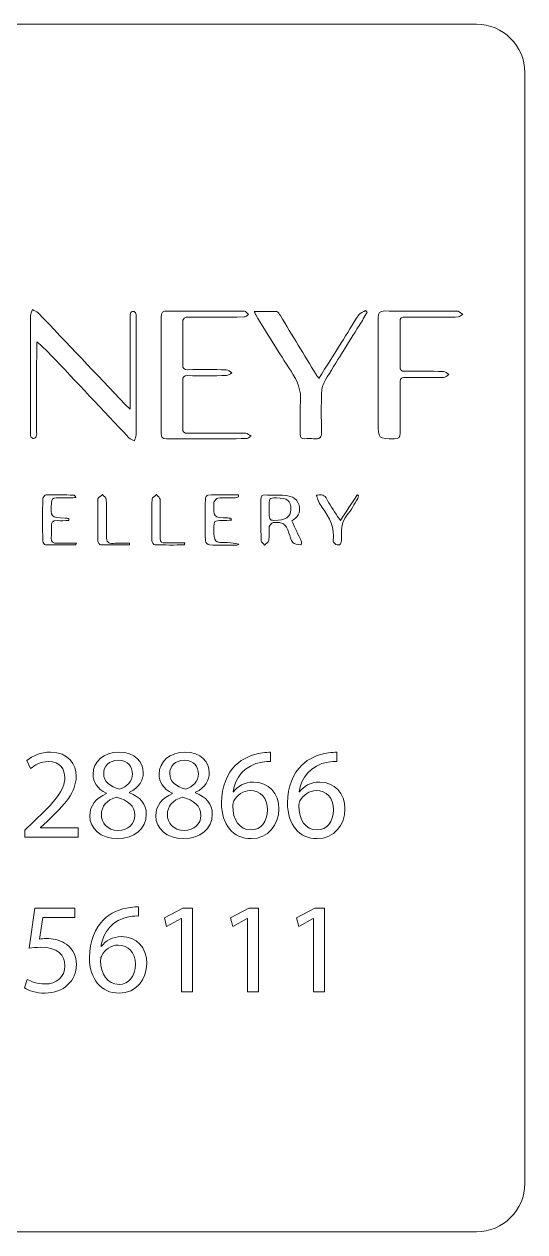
# Model space of a CAD drawing. Header units: millimetres. Extents: x -22.7 to 27.3, y 7.9 to 57.9.
# Drawn here: x 6.6 to 27.3, y 7.9 to 57.9 of the extents above; entities that cross this region are included whole.
import ezdxf

# ---------------------------------------------------------------- set-up
doc = ezdxf.new("R2010")
doc.units = ezdxf.units.MM
doc.header["$MEASUREMENT"] = 0
doc.layers.add('Layer 1', color=7, linetype='Continuous')

msp = doc.modelspace()

# ---------------------------------------------------------------- linework, layer by layer
at = {"layer": 'Layer 1', "color": 250, "lineweight": 18}
msp.add_open_spline([(-20.7048, 57.8535), (-20.7048, 57.8535), (25.2952, 57.8535), (25.2952, 57.8535), (26.3952, 57.8535), (27.2952, 56.9535), (27.2952, 55.8534), (27.2952, 55.8534), (27.2952, 9.8535), (27.2952, 9.8535), (27.2952, 8.7535), (26.3952, 7.8535), (25.2952, 7.8535), (25.2952, 7.8535), (-20.7048, 7.8535), (-20.7048, 7.8535), (-21.8047, 7.8535), (-22.7048, 8.7535), (-22.7048, 9.8535), (-22.7048, 9.8535), (-22.7048, 55.8534), (-22.7048, 55.8534), (-22.7048, 56.9535), (-21.8047, 57.8535), (-20.7048, 57.8535)], degree=3, knots=[0, 0, 0, 0, 0.125, 0.125, 0.125, 0.25, 0.25, 0.25, 0.375, 0.375, 0.375, 0.5, 0.5, 0.5, 0.625, 0.625, 0.625, 0.75, 0.75, 0.75, 0.875, 0.875, 0.875, 1, 1, 1, 1], dxfattribs=at)
at = {"layer": 'Layer 1', "color": 250, "lineweight": 9}
for points, knots in [([(10.9492, 41.9163), (10.9492, 42.0603), (10.9492, 42.1375), (10.9492, 42.215), (10.9492, 43.3718), (10.9492, 44.5287), (10.9499, 45.6854), (10.9499, 45.7514), (10.9423, 45.8225), (10.9644, 45.8816), (10.9789, 45.9201), (11.0409, 45.9636), (11.0805, 45.9627), (11.1187, 45.9616), (11.1711, 45.9131), (11.1883, 45.8728), (11.2083, 45.8264), (11.1987, 45.7664), (11.1987, 45.7123), (11.1991, 44.0914), (11.2005, 42.4707), (11.1966, 40.8499), (11.1966, 40.7695), (11.1515, 40.6893), (11.1274, 40.609), (11.0516, 40.6473), (10.9575, 40.6685), (10.9024, 40.7265), (9.8141, 41.8766), (8.7317, 43.0323), (7.6437, 44.1828), (7.4752, 44.361), (7.2868, 44.5207), (7.0907, 44.7051), (7.087, 44.6358), (7.0808, 44.569), (7.0808, 44.5022), (7.0797, 43.3334), (7.0801, 42.1644), (7.0794, 40.9955), (7.0794, 40.9234), (7.087, 40.8474), (7.0663, 40.7807), (7.0549, 40.7432), (6.9933, 40.6987), (6.954, 40.6982), (6.9136, 40.6975), (6.8558, 40.7385), (6.8365, 40.7767), (6.8144, 40.8212), (6.8234, 40.8825), (6.8231, 40.9365), (6.8227, 42.5513), (6.8213, 44.166), (6.8259, 45.7808), (6.8261, 45.8656), (6.8762, 45.9504), (6.903, 46.0352), (6.983, 45.9919), (7.0804, 45.9654), (7.14, 45.903), (8.3458, 44.6399), (9.5468, 43.3726), (10.7491, 42.1066), (10.7974, 42.0559), (10.8507, 42.0099), (10.9492, 41.9163)], [0, 0, 0, 0, 0.0454545, 0.0454545, 0.0454545, 0.0909091, 0.0909091, 0.0909091, 0.1363636, 0.1363636, 0.1363636, 0.1818182, 0.1818182, 0.1818182, 0.2272727, 0.2272727, 0.2272727, 0.2727273, 0.2727273, 0.2727273, 0.3181818, 0.3181818, 0.3181818, 0.3636364, 0.3636364, 0.3636364, 0.4090909, 0.4090909, 0.4090909, 0.4545455, 0.4545455, 0.4545455, 0.5, 0.5, 0.5, 0.5454545, 0.5454545, 0.5454545, 0.5909091, 0.5909091, 0.5909091, 0.6363636, 0.6363636, 0.6363636, 0.6818182, 0.6818182, 0.6818182, 0.7272727, 0.7272727, 0.7272727, 0.7727273, 0.7727273, 0.7727273, 0.8181818, 0.8181818, 0.8181818, 0.8636364, 0.8636364, 0.8636364, 0.9090909, 0.9090909, 0.9090909, 0.9545455, 0.9545455, 0.9545455, 1, 1, 1, 1]), ([(12.2388, 43.3237), (12.2388, 44.125), (12.2436, 44.9265), (12.2354, 45.7277), (12.2333, 45.9209), (12.3032, 45.9766), (12.4882, 45.9753), (13.5544, 45.9684), (14.6207, 45.9726), (15.6869, 45.9642), (15.7441, 45.9638), (15.8005, 45.883), (15.8576, 45.8395), (15.7952, 45.8014), (15.7335, 45.7306), (15.6707, 45.7299), (14.9115, 45.7225), (14.1522, 45.7203), (13.3932, 45.7291), (13.1996, 45.7313), (13.1235, 45.6713), (13.1265, 45.4728), (13.1348, 44.9005), (13.1331, 44.3279), (13.1269, 43.7557), (13.1251, 43.596), (13.189, 43.5459), (13.3415, 43.5474), (13.8718, 43.5532), (14.4023, 43.555), (14.9322, 43.5435), (15.0107, 43.5417), (15.0872, 43.4597), (15.1644, 43.4149), (15.0902, 43.3765), (15.0169, 43.3062), (14.9421, 43.3048), (14.406, 43.2955), (13.8697, 43.2953), (13.3332, 43.3025), (13.1745, 43.3047), (13.1251, 43.2486), (13.1269, 43.0926), (13.1334, 42.436), (13.1334, 41.7792), (13.1272, 41.1226), (13.1258, 40.9619), (13.1869, 40.9163), (13.3401, 40.9174), (14.1415, 40.9231), (14.9432, 40.9232), (15.7441, 40.9146), (15.8157, 40.9141), (15.8869, 40.8386), (15.9582, 40.7978), (15.8883, 40.7615), (15.8188, 40.694), (15.7493, 40.6936), (14.6527, 40.687), (13.5562, 40.6924), (12.4596, 40.6856), (12.279, 40.6844), (12.2356, 40.7533), (12.237, 40.9197), (12.2432, 41.7211), (12.2398, 42.5224), (12.2398, 43.3237), (12.2395, 43.3237), (12.2391, 43.3237), (12.2388, 43.3237)], [0, 0, 0, 0, 0.0434783, 0.0434783, 0.0434783, 0.0869565, 0.0869565, 0.0869565, 0.1304348, 0.1304348, 0.1304348, 0.173913, 0.173913, 0.173913, 0.2173913, 0.2173913, 0.2173913, 0.2608696, 0.2608696, 0.2608696, 0.3043478, 0.3043478, 0.3043478, 0.3478261, 0.3478261, 0.3478261, 0.3913043, 0.3913043, 0.3913043, 0.4347826, 0.4347826, 0.4347826, 0.4782609, 0.4782609, 0.4782609, 0.5217391, 0.5217391, 0.5217391, 0.5652174, 0.5652174, 0.5652174, 0.6086957, 0.6086957, 0.6086957, 0.6521739, 0.6521739, 0.6521739, 0.6956522, 0.6956522, 0.6956522, 0.7391304, 0.7391304, 0.7391304, 0.7826087, 0.7826087, 0.7826087, 0.826087, 0.826087, 0.826087, 0.8695652, 0.8695652, 0.8695652, 0.9130435, 0.9130435, 0.9130435, 0.9565217, 0.9565217, 0.9565217, 1, 1, 1, 1]), ([(18.7674, 43.1859), (19.0891, 43.6979), (19.3904, 44.1761), (19.6899, 44.6553), (19.9326, 45.0436), (20.1658, 45.4385), (20.4201, 45.8187), (20.4773, 45.9035), (20.6071, 45.9395), (20.7034, 45.9981), (20.7239, 45.9723), (20.744, 45.9465), (20.7644, 45.9208), (20.6586, 45.7437), (20.5552, 45.5648), (20.4459, 45.3898), (19.9717, 44.628), (19.4891, 43.8709), (19.0256, 43.1027), (18.9381, 42.9576), (18.887, 42.7699), (18.8813, 42.5998), (18.863, 42.07), (18.8594, 41.5386), (18.881, 41.0089), (18.8912, 40.741), (18.8019, 40.6518), (18.5458, 40.686), (18.4273, 40.7016), (18.3045, 40.6959), (18.1842, 40.6877), (18.0406, 40.6779), (17.9941, 40.74), (17.9958, 40.878), (18.0004, 41.3181), (17.9666, 41.7609), (18.005, 42.1975), (18.0484, 42.6916), (17.8784, 43.0875), (17.6134, 43.4867), (17.1079, 44.2497), (16.6366, 45.0354), (16.1519, 45.8121), (16.1311, 45.8455), (16.1194, 45.8849), (16.0877, 45.9592), (16.4164, 45.9592), (16.7191, 45.9675), (17.0208, 45.9515), (17.0744, 45.9485), (17.1319, 45.8501), (17.171, 45.7857), (17.6667, 44.9735), (18.1588, 44.1594), (18.6527, 43.3459), (18.6802, 43.3013), (18.7134, 43.2606), (18.7674, 43.1859)], [0, 0, 0, 0, 0.0526316, 0.0526316, 0.0526316, 0.1052632, 0.1052632, 0.1052632, 0.1578947, 0.1578947, 0.1578947, 0.2105263, 0.2105263, 0.2105263, 0.2631579, 0.2631579, 0.2631579, 0.3157895, 0.3157895, 0.3157895, 0.3684211, 0.3684211, 0.3684211, 0.4210526, 0.4210526, 0.4210526, 0.4736842, 0.4736842, 0.4736842, 0.5263158, 0.5263158, 0.5263158, 0.5789474, 0.5789474, 0.5789474, 0.6315789, 0.6315789, 0.6315789, 0.6842105, 0.6842105, 0.6842105, 0.7368421, 0.7368421, 0.7368421, 0.7894737, 0.7894737, 0.7894737, 0.8421053, 0.8421053, 0.8421053, 0.8947368, 0.8947368, 0.8947368, 0.9473684, 0.9473684, 0.9473684, 1, 1, 1, 1]), ([(21.2255, 43.3455), (21.2255, 44.1289), (21.2312, 44.9123), (21.222, 45.6956), (21.2195, 45.9004), (21.2686, 45.9807), (21.4933, 45.9778), (22.4694, 45.9656), (23.4455, 45.972), (24.4217, 45.9718), (24.458, 45.9718), (24.5007, 45.9836), (24.5289, 45.9686), (24.5977, 45.9324), (24.6598, 45.8836), (24.7244, 45.8398), (24.6616, 45.8017), (24.5995, 45.7334), (24.5353, 45.731), (24.2164, 45.7195), (23.8967, 45.7252), (23.5771, 45.7251), (23.1616, 45.725), (22.7456, 45.7212), (22.3301, 45.7268), (22.1875, 45.7287), (22.124, 45.6873), (22.1258, 45.5322), (22.1329, 44.9115), (22.1318, 44.2908), (22.1269, 43.6703), (22.1258, 43.5286), (22.1791, 43.4798), (22.3181, 43.4809), (22.8546, 43.4853), (23.3909, 43.4876), (23.9271, 43.4754), (24.0026, 43.4736), (24.0767, 43.3896), (24.1515, 43.3437), (24.0781, 43.3035), (24.0051, 43.2303), (23.9306, 43.2288), (23.4487, 43.2186), (22.9668, 43.2241), (22.4849, 43.2245), (22.1293, 43.2246), (22.129, 43.2245), (22.129, 42.8786), (22.1286, 42.2278), (22.1237, 41.5769), (22.1318, 40.9262), (22.1339, 40.7494), (22.0845, 40.6841), (21.8972, 40.6855), (21.2255, 40.6903), (21.2255, 40.6838), (21.2255, 41.3573), (21.2259, 42.0201), (21.2255, 42.6829), (21.2255, 43.3455)], [0, 0, 0, 0, 0.05, 0.05, 0.05, 0.1, 0.1, 0.1, 0.15, 0.15, 0.15, 0.2, 0.2, 0.2, 0.25, 0.25, 0.25, 0.3, 0.3, 0.3, 0.35, 0.35, 0.35, 0.4, 0.4, 0.4, 0.45, 0.45, 0.45, 0.5, 0.5, 0.5, 0.55, 0.55, 0.55, 0.6, 0.6, 0.6, 0.65, 0.65, 0.65, 0.7, 0.7, 0.7, 0.75, 0.75, 0.75, 0.8, 0.8, 0.8, 0.85, 0.85, 0.85, 0.9, 0.9, 0.9, 0.95, 0.95, 0.95, 1, 1, 1, 1]), ([(8.4058, 37.2999), (8.248, 37.2999), (8.0891, 37.2896), (7.932, 37.3025), (7.7384, 37.3184), (7.6733, 37.2393), (7.6885, 37.0518), (7.7012, 36.8964), (7.6991, 36.7381), (7.6874, 36.5824), (7.6736, 36.4009), (7.7549, 36.3531), (7.9221, 36.3595), (8.1842, 36.3701), (8.4471, 36.3623), (8.7327, 36.3623), (8.7065, 36.3233), (8.6982, 36.3), (8.6897, 36.2999), (8.2744, 36.2948), (7.859, 36.2877), (7.4439, 36.2956), (7.404, 36.2961), (7.333, 36.3902), (7.3323, 36.4418), (7.3243, 37.0322), (7.3234, 37.6228), (7.3339, 38.213), (7.3351, 38.2673), (7.4281, 38.365), (7.4797, 38.3659), (7.8583, 38.3732), (8.2373, 38.362), (8.6162, 38.3533), (8.6463, 38.3526), (8.6759, 38.3285), (8.7062, 38.2607), (8.6183, 38.2534), (8.5308, 38.2415), (8.443, 38.24), (8.2563, 38.2364), (8.0691, 38.2355), (7.8824, 38.2389), (7.7439, 38.2415), (7.6943, 38.1773), (7.6885, 38.0416), (7.663, 37.4336), (7.6603, 37.4341), (8.2627, 37.407), (8.3124, 37.4046), (8.3617, 37.3914), (8.4109, 37.3831), (8.4092, 37.3554), (8.4074, 37.3278), (8.4058, 37.2999)], [0, 0, 0, 0, 0.0555556, 0.0555556, 0.0555556, 0.1111111, 0.1111111, 0.1111111, 0.1666667, 0.1666667, 0.1666667, 0.2222222, 0.2222222, 0.2222222, 0.2777778, 0.2777778, 0.2777778, 0.3333333, 0.3333333, 0.3333333, 0.3888889, 0.3888889, 0.3888889, 0.4444444, 0.4444444, 0.4444444, 0.5, 0.5, 0.5, 0.5555556, 0.5555556, 0.5555556, 0.6111111, 0.6111111, 0.6111111, 0.6666667, 0.6666667, 0.6666667, 0.7222222, 0.7222222, 0.7222222, 0.7777778, 0.7777778, 0.7777778, 0.8333333, 0.8333333, 0.8333333, 0.8888889, 0.8888889, 0.8888889, 0.9444444, 0.9444444, 0.9444444, 1, 1, 1, 1]), ([(10.9248, 36.2909), (10.5248, 36.2909), (10.1251, 36.2864), (9.7255, 36.2978), (9.686, 36.2988), (9.616, 36.3949), (9.6153, 36.4476), (9.6067, 37.0312), (9.6036, 37.6149), (9.6171, 38.1984), (9.6185, 38.2587), (9.7363, 38.3165), (9.8, 38.3753), (9.8575, 38.3106), (9.9626, 38.2472), (9.9646, 38.181), (9.9788, 37.6699), (9.9811, 37.158), (9.9688, 36.647), (9.9636, 36.4304), (10.0266, 36.3393), (10.2537, 36.3568), (10.4766, 36.374), (10.7019, 36.3606), (10.9262, 36.3606), (10.9258, 36.3373), (10.9251, 36.314), (10.9248, 36.2909)], [0, 0, 0, 0, 0.1111111, 0.1111111, 0.1111111, 0.2222222, 0.2222222, 0.2222222, 0.3333333, 0.3333333, 0.3333333, 0.4444444, 0.4444444, 0.4444444, 0.5555556, 0.5555556, 0.5555556, 0.6666667, 0.6666667, 0.6666667, 0.7777778, 0.7777778, 0.7777778, 0.8888889, 0.8888889, 0.8888889, 1, 1, 1, 1]), ([(13.2069, 36.2905), (12.7935, 36.2905), (12.38, 36.2856), (11.9669, 36.2983), (11.9263, 36.2994), (11.8557, 36.4064), (11.855, 36.465), (11.847, 37.0436), (11.8456, 37.6224), (11.8601, 38.2007), (11.8615, 38.2603), (11.9786, 38.3169), (12.042, 38.3748), (12.093, 38.3101), (12.1871, 38.2466), (12.1885, 38.1809), (12.2009, 37.6392), (12.2002, 37.097), (12.194, 36.5551), (12.1919, 36.3918), (12.265, 36.3674), (12.4062, 36.373), (12.6732, 36.3838), (12.9412, 36.3762), (13.2089, 36.3762), (13.2083, 36.3475), (13.2075, 36.3192), (13.2069, 36.2905)], [0, 0, 0, 0, 0.1111111, 0.1111111, 0.1111111, 0.2222222, 0.2222222, 0.2222222, 0.3333333, 0.3333333, 0.3333333, 0.4444444, 0.4444444, 0.4444444, 0.5555556, 0.5555556, 0.5555556, 0.6666667, 0.6666667, 0.6666667, 0.7777778, 0.7777778, 0.7777778, 0.8888889, 0.8888889, 0.8888889, 1, 1, 1, 1]), ([(15.4445, 38.2786), (15.3807, 38.2655), (15.3172, 38.2429), (15.2533, 38.2414), (15.0307, 38.236), (14.8068, 38.2491), (14.5856, 38.2299), (14.5273, 38.2247), (14.477, 38.1287), (14.4237, 38.0737), (14.4205, 38.0704), (14.423, 38.062), (14.423, 38.0559), (14.3971, 37.4312), (14.3971, 37.4315), (15.0018, 37.4081), (15.0468, 37.4064), (15.0916, 37.3953), (15.1368, 37.3885), (15.1389, 37.3658), (15.1409, 37.3427), (15.1426, 37.3199), (15.0165, 37.3131), (14.8908, 37.3018), (14.7647, 37.3009), (14.4205, 37.2984), (14.4205, 37.3003), (14.4212, 36.9537), (14.4226, 36.389), (14.4226, 36.3911), (14.9859, 36.3881), (15.1399, 36.3874), (15.2939, 36.369), (15.4527, 36.3193), (15.4258, 36.3078), (15.399, 36.2869), (15.3722, 36.2868), (14.9928, 36.2848), (14.6132, 36.2781), (14.2345, 36.2939), (14.1743, 36.2965), (14.0691, 36.4032), (14.0677, 36.4634), (14.0557, 37.0412), (14.0585, 37.6193), (14.0663, 38.197), (14.0671, 38.2539), (14.129, 38.3578), (14.1653, 38.3586), (14.5879, 38.37), (15.011, 38.3659), (15.4336, 38.3659), (15.4375, 38.3367), (15.441, 38.3077), (15.4445, 38.2786)], [0, 0, 0, 0, 0.0555556, 0.0555556, 0.0555556, 0.1111111, 0.1111111, 0.1111111, 0.1666667, 0.1666667, 0.1666667, 0.2222222, 0.2222222, 0.2222222, 0.2777778, 0.2777778, 0.2777778, 0.3333333, 0.3333333, 0.3333333, 0.3888889, 0.3888889, 0.3888889, 0.4444444, 0.4444444, 0.4444444, 0.5, 0.5, 0.5, 0.5555556, 0.5555556, 0.5555556, 0.6111111, 0.6111111, 0.6111111, 0.6666667, 0.6666667, 0.6666667, 0.7222222, 0.7222222, 0.7222222, 0.7777778, 0.7777778, 0.7777778, 0.8333333, 0.8333333, 0.8333333, 0.8888889, 0.8888889, 0.8888889, 0.9444444, 0.9444444, 0.9444444, 1, 1, 1, 1]), ([(17.642, 37.2887), (17.7838, 36.9913), (17.9207, 36.7098), (18.0491, 36.4243), (18.0639, 36.3922), (18.0223, 36.2992), (18.0191, 36.2997), (17.9031, 36.3208), (17.7475, 36.314), (17.684, 36.3868), (17.5958, 36.488), (17.5778, 36.6495), (17.5288, 36.7852), (17.388, 37.1777), (17.2836, 37.2537), (16.8747, 37.2156), (16.8133, 37.2096), (16.7191, 37.1123), (16.7117, 37.049), (16.6888, 36.8588), (16.7177, 36.6623), (16.693, 36.4725), (16.6839, 36.4042), (16.5794, 36.3482), (16.5191, 36.2866), (16.4687, 36.3467), (16.3759, 36.4058), (16.3745, 36.4667), (16.3635, 37.0327), (16.3702, 37.5992), (16.3664, 38.1653), (16.3653, 38.3034), (16.391, 38.3753), (16.5576, 38.3617), (16.7904, 38.3428), (17.026, 38.3651), (17.2592, 38.3505), (17.5545, 38.3319), (17.8459, 38.2863), (17.9461, 37.9385), (18.0396, 37.6127), (17.8639, 37.415), (17.642, 37.2887)], [0, 0, 0, 0, 0.0714286, 0.0714286, 0.0714286, 0.1428571, 0.1428571, 0.1428571, 0.2142857, 0.2142857, 0.2142857, 0.2857143, 0.2857143, 0.2857143, 0.3571429, 0.3571429, 0.3571429, 0.4285714, 0.4285714, 0.4285714, 0.5, 0.5, 0.5, 0.5714286, 0.5714286, 0.5714286, 0.6428571, 0.6428571, 0.6428571, 0.7142857, 0.7142857, 0.7142857, 0.7857143, 0.7857143, 0.7857143, 0.8571429, 0.8571429, 0.8571429, 0.9285714, 0.9285714, 0.9285714, 1, 1, 1, 1]), ([(16.7029, 37.793), (16.7022, 37.3383), (16.7145, 37.3086), (16.9029, 37.3094), (17.4014, 37.3117), (17.6035, 37.4427), (17.6046, 37.763), (17.6057, 38.1299), (17.4691, 38.2382), (17.0056, 38.2386), (16.7033, 38.2388), (16.7033, 38.2388), (16.7029, 37.793)], [0, 0, 0, 0, 0.25, 0.25, 0.25, 0.5, 0.5, 0.5, 0.75, 0.75, 0.75, 1, 1, 1, 1]), ([(19.6609, 37.3027), (19.9008, 37.6707), (20.1248, 38.0159), (20.3496, 38.361), (20.3693, 38.3511), (20.3887, 38.3411), (20.4088, 38.3314), (20.3979, 38.2928), (20.3954, 38.2492), (20.375, 38.2166), (20.2328, 37.9867), (20.1111, 37.7379), (19.9361, 37.5358), (19.6648, 37.2222), (19.6969, 36.8603), (19.6983, 36.4965), (19.6987, 36.3744), (19.6726, 36.2613), (19.5244, 36.2926), (19.4567, 36.3069), (19.3473, 36.4069), (19.3544, 36.453), (19.4394, 36.9976), (19.2041, 37.4301), (18.9007, 37.8446), (18.8407, 37.9268), (18.7889, 38.0168), (18.7458, 38.1087), (18.7102, 38.1846), (18.6929, 38.2692), (18.6672, 38.35), (18.8136, 38.365), (18.9607, 38.4132), (19.0623, 38.236), (19.2108, 37.9751), (19.377, 37.7242), (19.5371, 37.47), (19.5678, 37.4209), (19.6063, 37.3764), (19.6609, 37.3027)], [0, 0, 0, 0, 0.0769231, 0.0769231, 0.0769231, 0.1538462, 0.1538462, 0.1538462, 0.2307692, 0.2307692, 0.2307692, 0.3076923, 0.3076923, 0.3076923, 0.3846154, 0.3846154, 0.3846154, 0.4615385, 0.4615385, 0.4615385, 0.5384615, 0.5384615, 0.5384615, 0.6153846, 0.6153846, 0.6153846, 0.6923077, 0.6923077, 0.6923077, 0.7692308, 0.7692308, 0.7692308, 0.8461538, 0.8461538, 0.8461538, 0.9230769, 0.9230769, 0.9230769, 1, 1, 1, 1]), ([(6.5888, 24.1912), (6.5888, 24.1912), (6.5888, 24.4789), (6.5888, 24.4789), (6.5888, 24.4789), (6.9564, 24.8361), (6.9564, 24.8361), (7.8411, 25.6781), (8.2407, 26.1255), (8.2462, 26.6478), (8.2462, 26.9996), (8.0758, 27.3248), (7.5586, 27.3248), (7.2444, 27.3248), (6.9832, 27.165), (6.8234, 27.0316), (6.8234, 27.0316), (6.6743, 27.362), (6.6743, 27.362), (6.9141, 27.5646), (7.2551, 27.7137), (7.6548, 27.7137), (8.4006, 27.7137), (8.7152, 27.2022), (8.7152, 26.7064), (8.7152, 26.0669), (8.2514, 25.5503), (7.5214, 24.8467), (7.5214, 24.8467), (7.2444, 24.5908), (7.2444, 24.5908), (7.2444, 24.5908), (7.2444, 24.5802), (7.2444, 24.5802), (7.2444, 24.5802), (8.8006, 24.5802), (8.8006, 24.5802), (8.8006, 24.5802), (8.8006, 24.1912), (8.8006, 24.1912), (8.8006, 24.1912), (6.5888, 24.1912), (6.5888, 24.1912)], [0, 0, 0, 0, 0.0714286, 0.0714286, 0.0714286, 0.1428571, 0.1428571, 0.1428571, 0.2142857, 0.2142857, 0.2142857, 0.2857143, 0.2857143, 0.2857143, 0.3571429, 0.3571429, 0.3571429, 0.4285714, 0.4285714, 0.4285714, 0.5, 0.5, 0.5, 0.5714286, 0.5714286, 0.5714286, 0.6428571, 0.6428571, 0.6428571, 0.7142857, 0.7142857, 0.7142857, 0.7857143, 0.7857143, 0.7857143, 0.8571429, 0.8571429, 0.8571429, 0.9285714, 0.9285714, 0.9285714, 1, 1, 1, 1]), ([(9.2804, 25.0703), (9.2804, 25.5076), (9.5415, 25.8166), (9.9681, 25.9978), (9.9681, 25.9978), (9.9626, 26.0136), (9.9626, 26.0136), (9.5792, 26.1948), (9.4138, 26.4932), (9.4138, 26.7918), (9.4138, 27.3407), (9.8775, 27.7137), (10.4848, 27.7137), (11.1564, 27.7137), (11.4922, 27.2927), (11.4922, 26.8611), (11.4922, 26.568), (11.3482, 26.2534), (10.9221, 26.0511), (10.9221, 26.0511), (10.9221, 26.035), (10.9221, 26.035), (11.3537, 25.8644), (11.62, 25.5607), (11.62, 25.1395), (11.62, 24.5375), (11.1033, 24.1326), (10.4425, 24.1326), (9.7177, 24.1326), (9.2804, 24.5644), (9.2804, 25.0703)], [0, 0, 0, 0, 0.1, 0.1, 0.1, 0.2, 0.2, 0.2, 0.3, 0.3, 0.3, 0.4, 0.4, 0.4, 0.5, 0.5, 0.5, 0.6, 0.6, 0.6, 0.7, 0.7, 0.7, 0.8, 0.8, 0.8, 0.9, 0.9, 0.9, 1, 1, 1, 1]), ([(12.0145, 25.0703), (12.0145, 25.5076), (12.2756, 25.8166), (12.7021, 25.9978), (12.7021, 25.9978), (12.6966, 26.0136), (12.6966, 26.0136), (12.3132, 26.1948), (12.1478, 26.4932), (12.1478, 26.7918), (12.1478, 27.3407), (12.6116, 27.7137), (13.2189, 27.7137), (13.8904, 27.7137), (14.2262, 27.2927), (14.2262, 26.8611), (14.2262, 26.568), (14.0822, 26.2534), (13.6561, 26.0511), (13.6561, 26.0511), (13.6561, 26.035), (13.6561, 26.035), (14.0877, 25.8644), (14.3541, 25.5607), (14.3541, 25.1395), (14.3541, 24.5375), (13.8373, 24.1326), (13.1765, 24.1326), (12.4517, 24.1326), (12.0145, 24.5644), (12.0145, 25.0703)], [0, 0, 0, 0, 0.1, 0.1, 0.1, 0.2, 0.2, 0.2, 0.3, 0.3, 0.3, 0.4, 0.4, 0.4, 0.5, 0.5, 0.5, 0.6, 0.6, 0.6, 0.7, 0.7, 0.7, 0.8, 0.8, 0.8, 0.9, 0.9, 0.9, 1, 1, 1, 1]), ([(16.7689, 27.3248), (16.6729, 27.3299), (16.5502, 27.3248), (16.4172, 27.3035), (15.6816, 27.1808), (15.2925, 26.6427), (15.2124, 26.0722), (15.2124, 26.0722), (15.2286, 26.0722), (15.2286, 26.0722), (15.3937, 26.2909), (15.6816, 26.4723), (16.0651, 26.4723), (16.6782, 26.4723), (17.1097, 26.0299), (17.1097, 25.3529), (17.1097, 24.7187), (16.6782, 24.1326), (15.9589, 24.1326), (15.2181, 24.1326), (14.7331, 24.7079), (14.7331, 25.6088), (14.7331, 26.2909), (14.9779, 26.8292), (15.319, 27.1702), (15.6072, 27.4527), (15.991, 27.6283), (16.4277, 27.6818), (16.566, 27.7031), (16.6831, 27.7084), (16.7689, 27.7084), (16.7689, 27.7084), (16.7689, 27.3248), (16.7689, 27.3248)], [0, 0, 0, 0, 0.0909091, 0.0909091, 0.0909091, 0.1818182, 0.1818182, 0.1818182, 0.2727273, 0.2727273, 0.2727273, 0.3636364, 0.3636364, 0.3636364, 0.4545455, 0.4545455, 0.4545455, 0.5454545, 0.5454545, 0.5454545, 0.6363636, 0.6363636, 0.6363636, 0.7272727, 0.7272727, 0.7272727, 0.8181818, 0.8181818, 0.8181818, 0.9090909, 0.9090909, 0.9090909, 1, 1, 1, 1]), ([(19.5033, 27.3248), (19.4073, 27.3299), (19.2845, 27.3248), (19.1515, 27.3035), (18.416, 27.1808), (18.0269, 26.6427), (17.9468, 26.0722), (17.9468, 26.0722), (17.963, 26.0722), (17.963, 26.0722), (18.1281, 26.2909), (18.416, 26.4723), (18.7995, 26.4723), (19.4126, 26.4723), (19.844, 26.0299), (19.844, 25.3529), (19.844, 24.7187), (19.4126, 24.1326), (18.6933, 24.1326), (17.9524, 24.1326), (17.4674, 24.7079), (17.4674, 25.6088), (17.4674, 26.2909), (17.7126, 26.8292), (18.0537, 27.1702), (18.3416, 27.4527), (18.7254, 27.6283), (19.1621, 27.6818), (19.3004, 27.7031), (19.4179, 27.7084), (19.5033, 27.7084), (19.5033, 27.7084), (19.5033, 27.3248), (19.5033, 27.3248)], [0, 0, 0, 0, 0.0909091, 0.0909091, 0.0909091, 0.1818182, 0.1818182, 0.1818182, 0.2727273, 0.2727273, 0.2727273, 0.3636364, 0.3636364, 0.3636364, 0.4545455, 0.4545455, 0.4545455, 0.5454545, 0.5454545, 0.5454545, 0.6363636, 0.6363636, 0.6363636, 0.7272727, 0.7272727, 0.7272727, 0.8181818, 0.8181818, 0.8181818, 0.9090909, 0.9090909, 0.9090909, 1, 1, 1, 1]), ([(9.8562, 26.8239), (9.8562, 26.4773), (10.1173, 26.2909), (10.5169, 26.1842), (10.8153, 26.2855), (11.0443, 26.4987), (11.0443, 26.8133), (11.0443, 27.0901), (10.8794, 27.3779), (10.4584, 27.3779), (10.0693, 27.3779), (9.8562, 27.1222), (9.8562, 26.8239)], [0, 0, 0, 0, 0.25, 0.25, 0.25, 0.5, 0.5, 0.5, 0.75, 0.75, 0.75, 1, 1, 1, 1]), ([(12.5902, 26.8239), (12.5902, 26.4773), (12.8513, 26.2909), (13.251, 26.1842), (13.5493, 26.2855), (13.7783, 26.4987), (13.7783, 26.8133), (13.7783, 27.0901), (13.6134, 27.3779), (13.1924, 27.3779), (12.8034, 27.3779), (12.5902, 27.1222), (12.5902, 26.8239)], [0, 0, 0, 0, 0.25, 0.25, 0.25, 0.5, 0.5, 0.5, 0.75, 0.75, 0.75, 1, 1, 1, 1]), ([(16.6355, 25.3263), (16.6355, 25.8217), (16.3529, 26.1204), (15.9211, 26.1204), (15.6389, 26.1204), (15.3779, 25.9445), (15.2498, 25.6939), (15.2181, 25.6409), (15.1969, 25.5713), (15.1969, 25.4861), (15.2075, 24.916), (15.4685, 24.495), (15.9589, 24.495), (16.3635, 24.495), (16.6355, 24.8306), (16.6355, 25.3263)], [0, 0, 0, 0, 0.2, 0.2, 0.2, 0.4, 0.4, 0.4, 0.6, 0.6, 0.6, 0.8, 0.8, 0.8, 1, 1, 1, 1]), ([(19.3699, 25.3263), (19.3699, 25.8217), (19.0873, 26.1204), (18.6555, 26.1204), (18.3733, 26.1204), (18.1123, 25.9445), (17.9842, 25.6939), (17.9524, 25.6409), (17.9313, 25.5713), (17.9313, 25.4861), (17.9419, 24.916), (18.2029, 24.495), (18.6933, 24.495), (19.0979, 24.495), (19.3699, 24.8306), (19.3699, 25.3263)], [0, 0, 0, 0, 0.2, 0.2, 0.2, 0.4, 0.4, 0.4, 0.6, 0.6, 0.6, 0.8, 0.8, 0.8, 1, 1, 1, 1]), ([(11.1456, 25.0917), (11.1456, 25.5127), (10.8528, 25.7153), (10.3836, 25.8487), (9.9788, 25.7311), (9.7604, 25.4648), (9.7604, 25.1344), (9.7441, 24.7826), (10.0108, 24.4737), (10.4528, 24.4737), (10.8741, 24.4737), (11.1456, 24.7348), (11.1456, 25.0917)], [0, 0, 0, 0, 0.25, 0.25, 0.25, 0.5, 0.5, 0.5, 0.75, 0.75, 0.75, 1, 1, 1, 1]), ([(13.8796, 25.0917), (13.8796, 25.5127), (13.5868, 25.7153), (13.1176, 25.8487), (12.7128, 25.7311), (12.4944, 25.4648), (12.4944, 25.1344), (12.4782, 24.7826), (12.7448, 24.4737), (13.1869, 24.4737), (13.6082, 24.4737), (13.8796, 24.7348), (13.8796, 25.0917)], [0, 0, 0, 0, 0.25, 0.25, 0.25, 0.5, 0.5, 0.5, 0.75, 0.75, 0.75, 1, 1, 1, 1]), ([(8.6566, 20.8646), (8.6566, 20.8646), (7.3351, 20.8646), (7.3351, 20.8646), (7.3351, 20.8646), (7.2016, 19.9747), (7.2016, 19.9747), (7.2816, 19.9854), (7.3564, 19.996), (7.4841, 19.996), (7.7505, 19.996), (8.0172, 19.9372), (8.2301, 19.8093), (8.5018, 19.6549), (8.7258, 19.3563), (8.7258, 18.9195), (8.7258, 18.2425), (8.1877, 17.7364), (7.4363, 17.7364), (7.0576, 17.7364), (6.738, 17.8428), (6.573, 17.9498), (6.573, 17.9498), (6.6901, 18.3067), (6.6901, 18.3067), (6.8341, 18.2215), (7.1162, 18.1147), (7.4308, 18.1147), (7.8732, 18.1147), (8.2514, 18.4025), (8.2514, 18.866), (8.2462, 19.314), (7.9479, 19.6336), (7.2551, 19.6336), (7.0576, 19.6336), (6.9033, 19.6124), (6.7751, 19.5961), (6.7751, 19.5961), (6.9991, 21.259), (6.9991, 21.259), (6.9991, 21.259), (8.6566, 21.259), (8.6566, 21.259), (8.6566, 21.259), (8.6566, 20.8646), (8.6566, 20.8646)], [0, 0, 0, 0, 0.0666667, 0.0666667, 0.0666667, 0.1333333, 0.1333333, 0.1333333, 0.2, 0.2, 0.2, 0.2666667, 0.2666667, 0.2666667, 0.3333333, 0.3333333, 0.3333333, 0.4, 0.4, 0.4, 0.4666667, 0.4666667, 0.4666667, 0.5333333, 0.5333333, 0.5333333, 0.6, 0.6, 0.6, 0.6666667, 0.6666667, 0.6666667, 0.7333333, 0.7333333, 0.7333333, 0.8, 0.8, 0.8, 0.8666667, 0.8666667, 0.8666667, 0.9333333, 0.9333333, 0.9333333, 1, 1, 1, 1]), ([(11.3004, 20.9287), (11.2046, 20.9338), (11.0819, 20.9287), (10.9485, 20.9073), (10.2131, 20.7847), (9.8241, 20.2465), (9.7441, 19.676), (9.7441, 19.676), (9.7604, 19.676), (9.7604, 19.676), (9.9253, 19.8947), (10.2131, 20.0759), (10.5968, 20.0759), (11.2097, 20.0759), (11.6414, 19.6336), (11.6414, 18.9567), (11.6414, 18.3224), (11.2097, 17.7364), (10.4903, 17.7364), (9.7497, 17.7364), (9.2646, 18.3118), (9.2646, 19.2126), (9.2646, 19.8947), (9.5099, 20.4329), (9.8509, 20.7739), (10.1387, 21.0564), (10.5224, 21.2323), (10.9593, 21.2856), (11.0978, 21.307), (11.2152, 21.312), (11.3004, 21.312), (11.3004, 21.312), (11.3004, 20.9287), (11.3004, 20.9287)], [0, 0, 0, 0, 0.0909091, 0.0909091, 0.0909091, 0.1818182, 0.1818182, 0.1818182, 0.2727273, 0.2727273, 0.2727273, 0.3636364, 0.3636364, 0.3636364, 0.4545455, 0.4545455, 0.4545455, 0.5454545, 0.5454545, 0.5454545, 0.6363636, 0.6363636, 0.6363636, 0.7272727, 0.7272727, 0.7272727, 0.8181818, 0.8181818, 0.8181818, 0.9090909, 0.9090909, 0.9090909, 1, 1, 1, 1]), ([(13.0753, 20.8219), (13.0753, 20.8219), (13.0645, 20.8219), (13.0645, 20.8219), (13.0645, 20.8219), (12.4623, 20.4971), (12.4623, 20.4971), (12.4623, 20.4971), (12.3718, 20.854), (12.3718, 20.854), (12.3718, 20.854), (13.1283, 21.259), (13.1283, 21.259), (13.1283, 21.259), (13.5279, 21.259), (13.5279, 21.259), (13.5279, 21.259), (13.5279, 17.795), (13.5279, 17.795), (13.5279, 17.795), (13.0753, 17.795), (13.0753, 17.795), (13.0753, 17.795), (13.0753, 20.8219), (13.0753, 20.8219)], [0, 0, 0, 0, 0.125, 0.125, 0.125, 0.25, 0.25, 0.25, 0.375, 0.375, 0.375, 0.5, 0.5, 0.5, 0.625, 0.625, 0.625, 0.75, 0.75, 0.75, 0.875, 0.875, 0.875, 1, 1, 1, 1]), ([(15.8097, 20.8219), (15.8097, 20.8219), (15.7991, 20.8219), (15.7991, 20.8219), (15.7991, 20.8219), (15.1969, 20.4971), (15.1969, 20.4971), (15.1969, 20.4971), (15.1061, 20.854), (15.1061, 20.854), (15.1061, 20.854), (15.8626, 21.259), (15.8626, 21.259), (15.8626, 21.259), (16.2623, 21.259), (16.2623, 21.259), (16.2623, 21.259), (16.2623, 17.795), (16.2623, 17.795), (16.2623, 17.795), (15.8097, 17.795), (15.8097, 17.795), (15.8097, 17.795), (15.8097, 20.8219), (15.8097, 20.8219)], [0, 0, 0, 0, 0.125, 0.125, 0.125, 0.25, 0.25, 0.25, 0.375, 0.375, 0.375, 0.5, 0.5, 0.5, 0.625, 0.625, 0.625, 0.75, 0.75, 0.75, 0.875, 0.875, 0.875, 1, 1, 1, 1]), ([(18.5441, 20.8219), (18.5441, 20.8219), (18.5335, 20.8219), (18.5335, 20.8219), (18.5335, 20.8219), (17.9313, 20.4971), (17.9313, 20.4971), (17.9313, 20.4971), (17.8406, 20.854), (17.8406, 20.854), (17.8406, 20.854), (18.597, 21.259), (18.597, 21.259), (18.597, 21.259), (18.9967, 21.259), (18.9967, 21.259), (18.9967, 21.259), (18.9967, 17.795), (18.9967, 17.795), (18.9967, 17.795), (18.5441, 17.795), (18.5441, 17.795), (18.5441, 17.795), (18.5441, 20.8219), (18.5441, 20.8219)], [0, 0, 0, 0, 0.125, 0.125, 0.125, 0.25, 0.25, 0.25, 0.375, 0.375, 0.375, 0.5, 0.5, 0.5, 0.625, 0.625, 0.625, 0.75, 0.75, 0.75, 0.875, 0.875, 0.875, 1, 1, 1, 1]), ([(11.167, 18.9302), (11.167, 19.4256), (10.8845, 19.7243), (10.4528, 19.7243), (10.1706, 19.7243), (9.9095, 19.5482), (9.7813, 19.2978), (9.7497, 19.2447), (9.7283, 19.1751), (9.7283, 19.0901), (9.739, 18.5199), (10.0002, 18.0989), (10.4903, 18.0989), (10.8952, 18.0989), (11.167, 18.4344), (11.167, 18.9302)], [0, 0, 0, 0, 0.2, 0.2, 0.2, 0.4, 0.4, 0.4, 0.6, 0.6, 0.6, 0.8, 0.8, 0.8, 1, 1, 1, 1])]:
    msp.add_open_spline(points, degree=3, knots=knots, dxfattribs=at)

doc.saveas('drawing.dxf')
